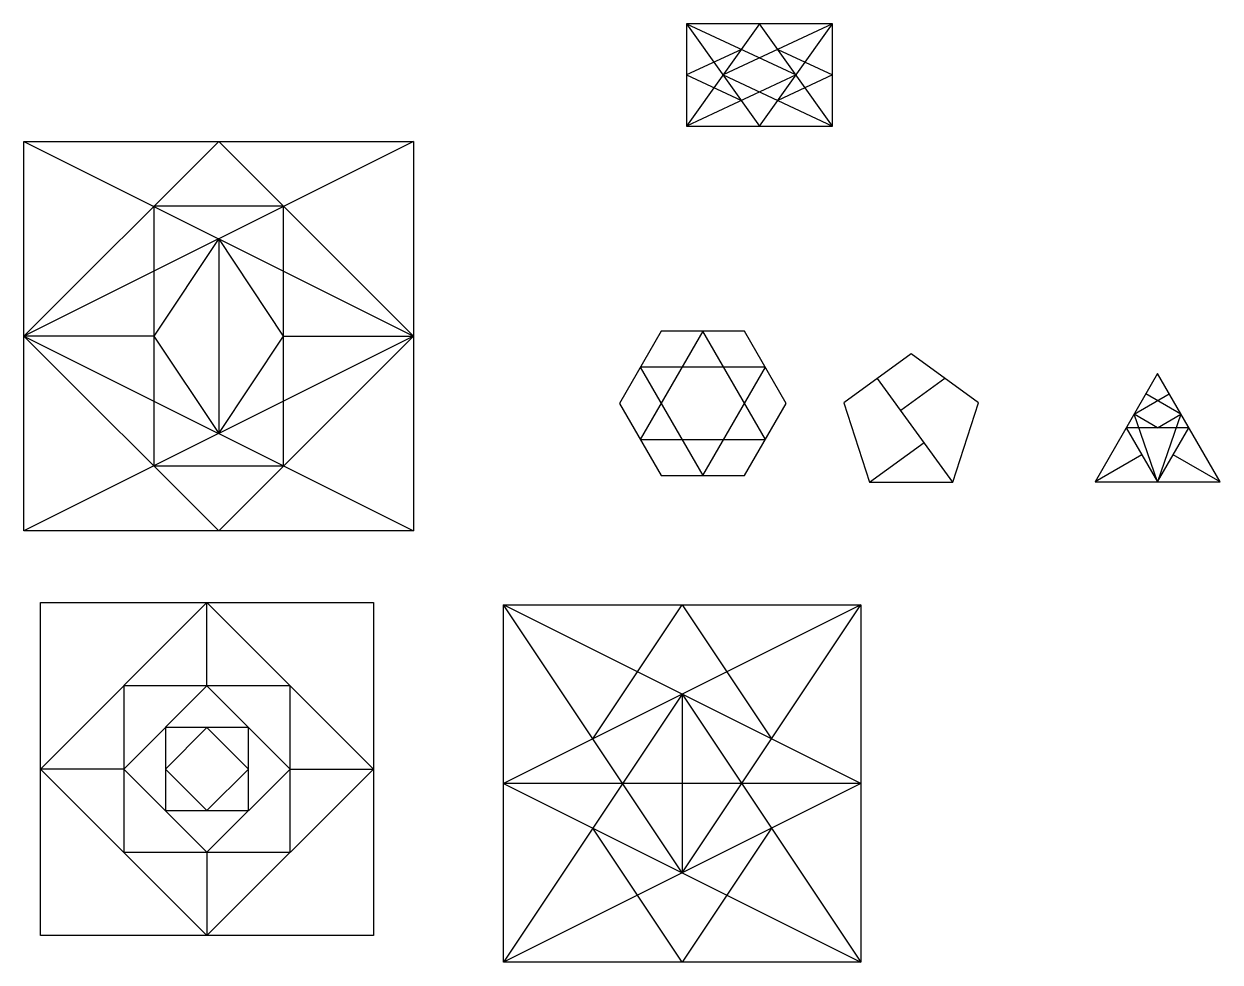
# Model space of a CAD drawing. Header units: millimetres. Extents: x 158 to 1306, y 42 to 942.
import ezdxf

# ---------------------------------------------------------------- set-up
doc = ezdxf.new("R2010")
doc.units = ezdxf.units.MM

msp = doc.modelspace()

# ---------------------------------------------------------------- linework, layer by layer
for p, q in [((933.8, 942.1), (793.8, 942.1)), ((793.8, 942.1), (793.8, 844.1)), ((863.8, 942.1), (793.8, 844.1)), ((793.8, 942.1), (863.8, 844.1)), ((793.8, 942.1), (898.8, 893.1)), ((933.8, 942.1), (828.8, 893.1)), ((933.8, 844.1), (863.8, 942.1)), ((863.8, 844.1), (933.8, 942.1)), ((933.8, 844.1), (933.8, 942.1)), ((846.3, 917.6), (793.8, 893.1)), ((881.3, 917.6), (933.8, 893.1)), ((898.8, 893.1), (793.8, 844.1)), ((793.8, 893.1), (846.3, 868.6)), ((828.8, 893.1), (933.8, 844.1)), ((933.8, 893.1), (881.3, 868.6)), ((793.8, 844.1), (933.8, 844.1)), ((157.8, 829.4), (531.6, 642.5)), ((531.6, 829.4), (157.8, 642.5)), ((157.8, 642.5), (344.7, 829.4)), ((344.7, 829.4), (531.6, 642.5)), ((407, 767.1), (282.4, 767.1)), ((282.4, 767.1), (282.4, 517.9)), ((407, 517.9), (407, 767.1)), ((344.7, 736), (282.4, 642.5)), ((407, 642.5), (344.7, 736)), ((344.7, 736), (344.7, 549.1)), ((769.3, 647.2), (729.3, 577.9)), ((809.3, 647.2), (749.3, 543.2)), ((849.3, 647.2), (769.3, 647.2)), ((869.3, 543.2), (809.3, 647.2)), ((889.3, 577.9), (849.3, 647.2)), ((157.8, 642.5), (531.6, 455.6)), ((531.6, 642.5), (157.8, 455.6)), ((344.7, 455.6), (157.8, 642.5)), ((282.4, 642.5), (157.8, 642.5)), ((282.4, 642.5), (344.7, 549.1)), ((531.6, 642.5), (344.7, 455.6)), ((344.7, 549.1), (407, 642.5)), ((407, 642.5), (531.6, 642.5)), ((1009.2, 625.4), (944.5, 578.4)), ((1073.9, 578.4), (1009.2, 625.4)), ((869.3, 612.5), (749.3, 612.5)), ((749.3, 612.5), (809.3, 508.6)), ((809.3, 508.6), (869.3, 612.5)), ((1049.2, 502.3), (976.9, 601.9)), ((1041.6, 601.9), (999.2, 571.1)), ((1245.7, 606.4), (1185.7, 502.5)), ((1305.7, 502.5), (1245.7, 606.4)), ((1223.2, 567.4), (1257, 586.9)), ((1268.2, 567.4), (1234.5, 586.9)), ((729.3, 577.9), (769.3, 508.6)), ((849.3, 508.6), (889.3, 577.9)), ((944.5, 578.4), (969.2, 502.3)), ((1049.2, 502.3), (1073.9, 578.4)), ((1245.7, 554.4), (1223.2, 567.4)), ((1245.7, 502.5), (1223.2, 567.4)), ((1245.7, 554.4), (1268.2, 567.4)), ((1268.2, 567.4), (1245.7, 502.5)), ((1275.7, 554.4), (1215.7, 554.4)), ((1215.7, 554.4), (1245.7, 502.5)), ((1245.7, 502.5), (1275.7, 554.4)), ((749.3, 543.2), (869.3, 543.2)), ((969.2, 502.3), (1021.6, 540.3)), ((1230.7, 528.5), (1185.7, 502.5)), ((1305.7, 502.5), (1260.7, 528.5)), ((282.4, 517.9), (407, 517.9)), ((769.3, 508.6), (849.3, 508.6)), ((969.2, 502.3), (1049.2, 502.3)), ((1185.7, 502.5), (1305.7, 502.5)), ((333.4, 386.7), (173.6, 226.8)), ((493.3, 226.8), (333.4, 386.7)), ((333.4, 306.8), (333.4, 386.7)), ((960.9, 213), (617.9, 384.5)), ((960.9, 384.5), (617.9, 213)), ((789.4, 127.3), (617.9, 384.5)), ((703.6, 255.9), (789.4, 384.5)), ((789.4, 127.3), (960.9, 384.5)), ((789.4, 384.5), (875.1, 255.9)), ((413.4, 306.8), (253.5, 306.8)), ((253.5, 306.8), (253.5, 146.9)), ((333.4, 306.8), (253.5, 226.8)), ((413.4, 226.8), (333.4, 306.8)), ((413.4, 146.9), (413.4, 306.8)), ((789.4, 298.8), (617.9, 41.5)), ((789.4, 298.8), (789.4, 127.3)), ((789.4, 298.8), (960.9, 41.5)), ((373.4, 266.8), (293.5, 266.8)), ((293.5, 266.8), (293.5, 186.9)), ((333.4, 266.8), (293.5, 226.8)), ((373.4, 226.8), (333.4, 266.8)), ((373.4, 186.9), (373.4, 266.8)), ((173.6, 226.8), (333.4, 67)), ((253.5, 226.8), (173.6, 226.8)), ((253.5, 226.8), (333.4, 146.9)), ((293.5, 226.8), (333.4, 186.9)), ((333.4, 67), (493.3, 226.8)), ((333.4, 146.9), (413.4, 226.8)), ((333.4, 186.9), (373.4, 226.8)), ((413.4, 226.8), (493.3, 226.8)), ((960.9, 213), (617.9, 213)), ((617.9, 213), (960.9, 41.5)), ((960.9, 213), (617.9, 41.5)), ((293.5, 186.9), (373.4, 186.9)), ((789.4, 41.5), (703.6, 170.1)), ((875.1, 170.1), (789.4, 41.5)), ((253.5, 146.9), (413.4, 146.9)), ((333.4, 146.9), (333.4, 67))]:
    msp.add_line(p, q)
for points in [[(157.8, 829.4), (531.6, 829.4), (531.6, 455.6), (157.8, 455.6)], [(173.6, 386.7), (493.3, 386.7), (493.3, 67), (173.6, 67)], [(617.9, 384.5), (960.9, 384.5), (960.9, 41.5), (617.9, 41.5)]]:
    msp.add_lwpolyline(points, close=True)

doc.saveas('drawing.dxf')
